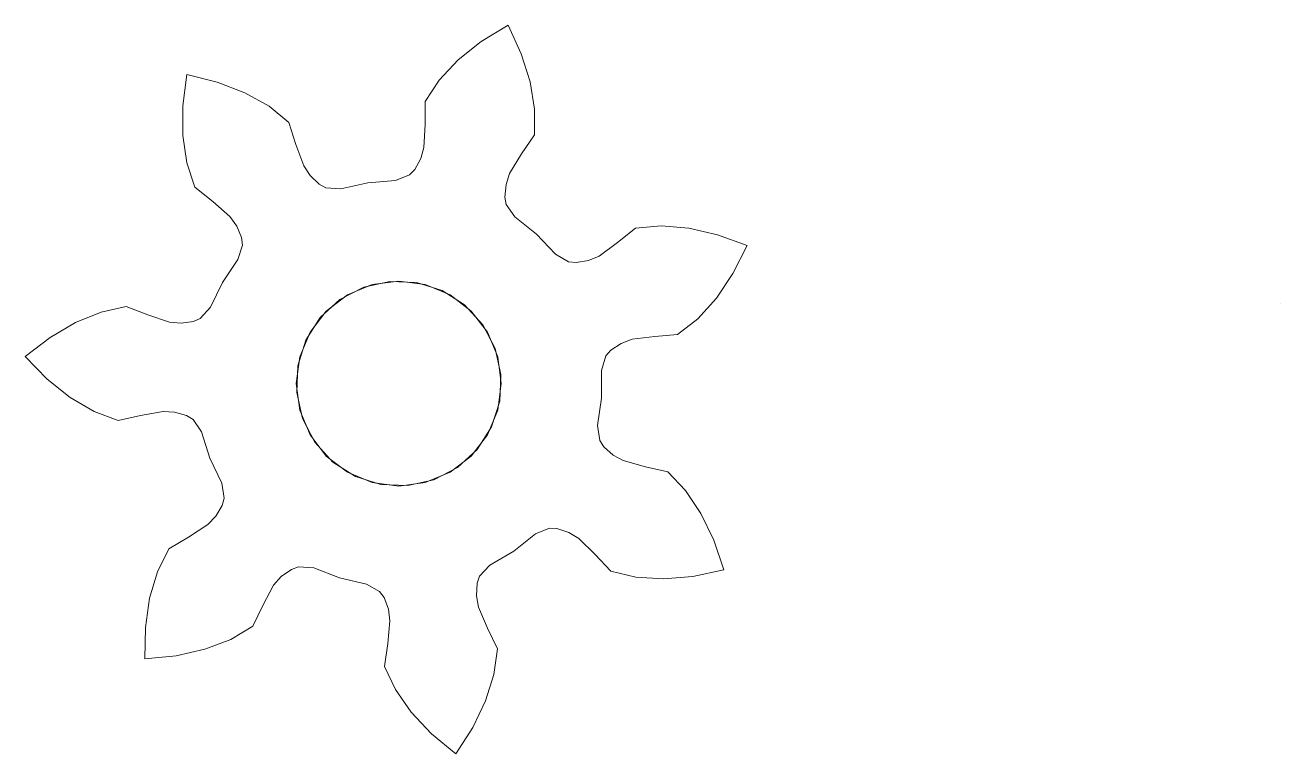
# Model space of a CAD drawing. Header units: millimetres. Extents: x 28.03 to 38.02, y 8.24 to 18.23.
# Drawn here: x 31.2 to 37.33, y 11.43 to 14.98 of the extents above; entities that cross this region are included whole.
import ezdxf

# ---------------------------------------------------------------- set-up
doc = ezdxf.new("R2010")
doc.units = ezdxf.units.MM
doc.header["$MEASUREMENT"] = 0
doc.layers.add('layer 1', color=7, linetype='Continuous')

msp = doc.modelspace()

# ---------------------------------------------------------------- linework, layer by layer
at = {"layer": 'layer 1', "color": 20, "lineweight": 9}
for points, knots in [([(34.0109, 13.1656), (34.0109, 13.1656), (33.9921, 13.0321), (33.9921, 13.0321), (33.9921, 13.0321), (33.9921, 13.0321), (34.0028, 12.9588), (34.0028, 12.9588), (34.0028, 12.9588), (34.0028, 12.9588), (34.0228, 12.9282), (34.0228, 12.9282), (34.0228, 12.9282), (34.0228, 12.9282), (34.0683, 12.8875), (34.0683, 12.8875), (34.0683, 12.8875), (34.0683, 12.8875), (34.118, 12.8604), (34.118, 12.8604), (34.118, 12.8604), (34.118, 12.8604), (34.2258, 12.8306), (34.2258, 12.8306), (34.2258, 12.8306), (34.2258, 12.8306), (34.335, 12.8053), (34.335, 12.8053), (34.335, 12.8053), (34.335, 12.8053), (34.4215, 12.7151), (34.4215, 12.7151), (34.4215, 12.7151), (34.4215, 12.7151), (34.4969, 12.6033), (34.4969, 12.6033), (34.4969, 12.6033), (34.4969, 12.6033), (34.5594, 12.4729), (34.5594, 12.4729), (34.5594, 12.4729), (34.5594, 12.4729), (34.6082, 12.3275), (34.6082, 12.3275), (34.6082, 12.3275), (34.6082, 12.3275), (34.4581, 12.2961), (34.4581, 12.2961), (34.4581, 12.2961), (34.4581, 12.2961), (34.314, 12.2843), (34.314, 12.2843), (34.314, 12.2843), (34.314, 12.2843), (34.1794, 12.2928), (34.1794, 12.2928), (34.1794, 12.2928), (34.1794, 12.2928), (34.0578, 12.3219), (34.0578, 12.3219), (34.0578, 12.3219), (34.0578, 12.3219), (33.9808, 12.4034), (33.9808, 12.4034), (33.9808, 12.4034), (33.9808, 12.4034), (33.9007, 12.4813), (33.9007, 12.4813), (33.9007, 12.4813), (33.9007, 12.4813), (33.8522, 12.5105), (33.8522, 12.5105), (33.8522, 12.5105), (33.8522, 12.5105), (33.794, 12.5292), (33.794, 12.5292), (33.794, 12.5292), (33.794, 12.5292), (33.7575, 12.5311), (33.7575, 12.5311), (33.7575, 12.5311), (33.7575, 12.5311), (33.6889, 12.5032), (33.6889, 12.5032), (33.6889, 12.5032), (33.6889, 12.5032), (33.5832, 12.4196), (33.5832, 12.4196), (33.5832, 12.4196), (33.5832, 12.4196), (33.4671, 12.3511), (33.4671, 12.3511), (33.4671, 12.3511), (33.4671, 12.3511), (33.4165, 12.2971), (33.4165, 12.2971), (33.4165, 12.2971), (33.4165, 12.2971), (33.405, 12.2623), (33.405, 12.2623), (33.405, 12.2623), (33.405, 12.2623), (33.4016, 12.2013), (33.4016, 12.2013), (33.4016, 12.2013), (33.4016, 12.2013), (33.4113, 12.1456), (33.4113, 12.1456), (33.4113, 12.1456), (33.4113, 12.1456), (33.4553, 12.0428), (33.4553, 12.0428), (33.4553, 12.0428), (33.4553, 12.0428), (33.5036, 11.9417), (33.5036, 11.9417), (33.5036, 11.9417), (33.5036, 11.9417), (33.487, 11.8177), (33.487, 11.8177), (33.487, 11.8177), (33.487, 11.8177), (33.4465, 11.6891), (33.4465, 11.6891), (33.4465, 11.6891), (33.4465, 11.6891), (33.3837, 11.5589), (33.3837, 11.5589), (33.3837, 11.5589), (33.3837, 11.5589), (33.3004, 11.4301), (33.3004, 11.4301), (33.3004, 11.4301), (33.3004, 11.4301), (33.1822, 11.5279), (33.1822, 11.5279), (33.1822, 11.5279), (33.1822, 11.5279), (33.0831, 11.6332), (33.0831, 11.6332), (33.0831, 11.6332), (33.0831, 11.6332), (33.0059, 11.7437), (33.0059, 11.7437), (33.0059, 11.7437), (33.0059, 11.7437), (32.9528, 11.8569), (32.9528, 11.8569), (32.9528, 11.8569), (32.9528, 11.8569), (32.9685, 11.9679), (32.9685, 11.9679), (32.9685, 11.9679), (32.9685, 11.9679), (32.9795, 12.0791), (32.9795, 12.0791), (32.9795, 12.0791), (32.9795, 12.0791), (32.9721, 12.1353), (32.9721, 12.1353), (32.9721, 12.1353), (32.9721, 12.1353), (32.9505, 12.1924), (32.9505, 12.1924), (32.9505, 12.1924), (32.9505, 12.1924), (32.9291, 12.2221), (32.9291, 12.2221), (32.9291, 12.2221), (32.9291, 12.2221), (32.8645, 12.2584), (32.8645, 12.2584), (32.8645, 12.2584), (32.8645, 12.2584), (32.7333, 12.2889), (32.7333, 12.2889), (32.7333, 12.2889), (32.7333, 12.2889), (32.6073, 12.3369), (32.6073, 12.3369), (32.6073, 12.3369), (32.6073, 12.3369), (32.5335, 12.3428), (32.5335, 12.3428), (32.5335, 12.3428), (32.5335, 12.3428), (32.4992, 12.3301), (32.4992, 12.3301), (32.4992, 12.3301), (32.4992, 12.3301), (32.4494, 12.2948), (32.4494, 12.2948), (32.4494, 12.2948), (32.4494, 12.2948), (32.4119, 12.2524), (32.4119, 12.2524), (32.4119, 12.2524), (32.4119, 12.2524), (32.3589, 12.1539), (32.3589, 12.1539), (32.3589, 12.1539), (32.3589, 12.1539), (32.31, 12.0531), (32.31, 12.0531), (32.31, 12.0531), (32.31, 12.0531), (32.2027, 11.9888), (32.2027, 11.9888), (32.2027, 11.9888), (32.2027, 11.9888), (32.0769, 11.9402), (32.0769, 11.9402), (32.0769, 11.9402), (32.0769, 11.9402), (31.9359, 11.9082), (31.9359, 11.9082), (31.9359, 11.9082), (31.9359, 11.9082), (31.7833, 11.8931), (31.7833, 11.8931), (31.7833, 11.8931), (31.7833, 11.8931), (31.7861, 12.0464), (31.7861, 12.0464), (31.7861, 12.0464), (31.7861, 12.0464), (31.8066, 12.1895), (31.8066, 12.1895), (31.8066, 12.1895), (31.8066, 12.1895), (31.8449, 12.3188), (31.8449, 12.3188), (31.8449, 12.3188), (31.8449, 12.3188), (31.9003, 12.4309), (31.9003, 12.4309), (31.9003, 12.4309), (31.9003, 12.4309), (31.9969, 12.4879), (31.9969, 12.4879), (31.9969, 12.4879), (31.9969, 12.4879), (32.0907, 12.5486), (32.0907, 12.5486), (32.0907, 12.5486), (32.0907, 12.5486), (32.13, 12.5894), (32.13, 12.5894), (32.13, 12.5894), (32.13, 12.5894), (32.1611, 12.6419), (32.1611, 12.6419), (32.1611, 12.6419), (32.1611, 12.6419), (32.1711, 12.6771), (32.1711, 12.6771), (32.1711, 12.6771), (32.1711, 12.6771), (32.1592, 12.7502), (32.1592, 12.7502), (32.1592, 12.7502), (32.1592, 12.7502), (32.1011, 12.8719), (32.1011, 12.8719), (32.1011, 12.8719), (32.1011, 12.8719), (32.0602, 13.0003), (32.0602, 13.0003), (32.0602, 13.0003), (32.0602, 13.0003), (32.0188, 13.0617), (32.0188, 13.0617), (32.0188, 13.0617), (32.0188, 13.0617), (31.9875, 13.0806), (31.9875, 13.0806), (31.9875, 13.0806), (31.9875, 13.0806), (31.9288, 13.0975), (31.9288, 13.0975), (31.9288, 13.0975), (31.9288, 13.0975), (31.8722, 13.1004), (31.8722, 13.1004), (31.8722, 13.1004), (31.8722, 13.1004), (31.7623, 13.0804), (31.7623, 13.0804), (31.7623, 13.0804), (31.7623, 13.0804), (31.6529, 13.0558), (31.6529, 13.0558), (31.6529, 13.0558), (31.6529, 13.0558), (31.5358, 13.0996), (31.5358, 13.0996), (31.5358, 13.0996), (31.5358, 13.0996), (31.4194, 13.1677), (31.4194, 13.1677), (31.4194, 13.1677), (31.4194, 13.1677), (31.3064, 13.258), (31.3064, 13.258), (31.3064, 13.258), (31.3064, 13.258), (31.1994, 13.3678), (31.1994, 13.3678), (31.1994, 13.3678), (31.1994, 13.3678), (31.321, 13.4612), (31.321, 13.4612), (31.321, 13.4612), (31.321, 13.4612), (31.4457, 13.5344), (31.4457, 13.5344), (31.4457, 13.5344), (31.4457, 13.5344), (31.5707, 13.5851), (31.5707, 13.5851), (31.5707, 13.5851), (31.5707, 13.5851), (31.6929, 13.6117), (31.6929, 13.6117), (31.6929, 13.6117), (31.6929, 13.6117), (31.7976, 13.5717), (31.7976, 13.5717), (31.7976, 13.5717), (31.7976, 13.5717), (31.9036, 13.5362), (31.9036, 13.5362), (31.9036, 13.5362), (31.9036, 13.5362), (31.96, 13.5309), (31.96, 13.5309), (31.96, 13.5309), (31.96, 13.5309), (32.0205, 13.5393), (32.0205, 13.5393), (32.0205, 13.5393), (32.0205, 13.5393), (32.0542, 13.5535), (32.0542, 13.5535), (32.0542, 13.5535), (32.0542, 13.5535), (32.1039, 13.6084), (32.1039, 13.6084), (32.1039, 13.6084), (32.1039, 13.6084), (32.1628, 13.7296), (32.1628, 13.7296), (32.1628, 13.7296), (32.1628, 13.7296), (32.2377, 13.8417), (32.2377, 13.8417), (32.2377, 13.8417), (32.2377, 13.8417), (32.2599, 13.9123), (32.2599, 13.9123), (32.2599, 13.9123), (32.2599, 13.9123), (32.2551, 13.9486), (32.2551, 13.9486), (32.2551, 13.9486), (32.2551, 13.9486), (32.2318, 14.005), (32.2318, 14.005), (32.2318, 14.005), (32.2318, 14.005), (32.1988, 14.0511), (32.1988, 14.0511), (32.1988, 14.0511), (32.1988, 14.0511), (32.1146, 14.1246), (32.1146, 14.1246), (32.1146, 14.1246), (32.1146, 14.1246), (32.0272, 14.1947), (32.0272, 14.1947), (32.0272, 14.1947), (32.0272, 14.1947), (31.9884, 14.3136), (31.9884, 14.3136), (31.9884, 14.3136), (31.9884, 14.3136), (31.969, 14.4471), (31.969, 14.4471), (31.969, 14.4471), (31.969, 14.4471), (31.9692, 14.5916), (31.9692, 14.5916), (31.9692, 14.5916), (31.9692, 14.5916), (31.9884, 14.7438), (31.9884, 14.7438), (31.9884, 14.7438), (31.9884, 14.7438), (32.1372, 14.7069), (32.1372, 14.7069), (32.1372, 14.7069), (32.1372, 14.7069), (32.2722, 14.6551), (32.2722, 14.6551), (32.2722, 14.6551), (32.2722, 14.6551), (32.3898, 14.589), (32.3898, 14.589), (32.3898, 14.589), (32.3898, 14.589), (32.4867, 14.51), (32.4867, 14.51), (32.4867, 14.51), (32.4867, 14.51), (32.5207, 14.4032), (32.5207, 14.4032), (32.5207, 14.4032), (32.5207, 14.4032), (32.559, 14.2982), (32.559, 14.2982), (32.559, 14.2982), (32.559, 14.2982), (32.5901, 14.2509), (32.5901, 14.2509), (32.5901, 14.2509), (32.5901, 14.2509), (32.6343, 14.2088), (32.6343, 14.2088), (32.6343, 14.2088), (32.6343, 14.2088), (32.6665, 14.1913), (32.6665, 14.1913), (32.6665, 14.1913), (32.6665, 14.1913), (32.7404, 14.1866), (32.7404, 14.1866), (32.7404, 14.1866), (32.7404, 14.1866), (32.8719, 14.2161), (32.8719, 14.2161), (32.8719, 14.2161), (32.8719, 14.2161), (33.0062, 14.2275), (33.0062, 14.2275), (33.0062, 14.2275), (33.0062, 14.2275), (33.0753, 14.2542), (33.0753, 14.2542), (33.0753, 14.2542), (33.0753, 14.2542), (33.1007, 14.2805), (33.1007, 14.2805), (33.1007, 14.2805), (33.1007, 14.2805), (33.1302, 14.3339), (33.1302, 14.3339), (33.1302, 14.3339), (33.1302, 14.3339), (33.1456, 14.3884), (33.1456, 14.3884), (33.1456, 14.3884), (33.1456, 14.3884), (33.1506, 14.5001), (33.1506, 14.5001), (33.1506, 14.5001), (33.1506, 14.5001), (33.151, 14.6122), (33.151, 14.6122), (33.151, 14.6122), (33.151, 14.6122), (33.2197, 14.7167), (33.2197, 14.7167), (33.2197, 14.7167), (33.2197, 14.7167), (33.312, 14.815), (33.312, 14.815), (33.312, 14.815), (33.312, 14.815), (33.4251, 14.905), (33.4251, 14.905), (33.4251, 14.905), (33.4251, 14.905), (33.5561, 14.9849), (33.5561, 14.9849), (33.5561, 14.9849), (33.5561, 14.9849), (33.6201, 14.8455), (33.6201, 14.8455), (33.6201, 14.8455), (33.6201, 14.8455), (33.6637, 14.7077), (33.6637, 14.7077), (33.6637, 14.7077), (33.6637, 14.7077), (33.6853, 14.5746), (33.6853, 14.5746), (33.6853, 14.5746), (33.6853, 14.5746), (33.684, 14.4495), (33.684, 14.4495), (33.684, 14.4495), (33.684, 14.4495), (33.6217, 14.3563), (33.6217, 14.3563), (33.6217, 14.3563), (33.6217, 14.3563), (33.5635, 14.2609), (33.5635, 14.2609), (33.5635, 14.2609), (33.5635, 14.2609), (33.5458, 14.2071), (33.5458, 14.2071), (33.5458, 14.2071), (33.5458, 14.2071), (33.5405, 14.1463), (33.5405, 14.1463), (33.5405, 14.1463), (33.5405, 14.1463), (33.5469, 14.1102), (33.5469, 14.1102), (33.5469, 14.1102), (33.5469, 14.1102), (33.5893, 14.0496), (33.5893, 14.0496), (33.5893, 14.0496), (33.5893, 14.0496), (33.6944, 13.9651), (33.6944, 13.9651), (33.6944, 13.9651), (33.6944, 13.9651), (33.787, 13.8672), (33.787, 13.8672), (33.787, 13.8672), (33.787, 13.8672), (33.8509, 13.8298), (33.8509, 13.8298), (33.8509, 13.8298), (33.8509, 13.8298), (33.8873, 13.8264), (33.8873, 13.8264), (33.8873, 13.8264), (33.8873, 13.8264), (33.9476, 13.8366), (33.9476, 13.8366), (33.9476, 13.8366), (33.9476, 13.8366), (33.9998, 13.8585), (33.9998, 13.8585), (33.9998, 13.8585), (33.9998, 13.8585), (34.0902, 13.9243), (34.0902, 13.9243), (34.0902, 13.9243), (34.0902, 13.9243), (34.178, 13.9939), (34.178, 13.9939), (34.178, 13.9939), (34.178, 13.9939), (34.3026, 14.0053), (34.3026, 14.0053), (34.3026, 14.0053), (34.3026, 14.0053), (34.437, 13.9945), (34.437, 13.9945), (34.437, 13.9945), (34.437, 13.9945), (34.5779, 13.9621), (34.5779, 13.9621), (34.5779, 13.9621), (34.5779, 13.9621), (34.722, 13.9095), (34.722, 13.9095), (34.722, 13.9095), (34.722, 13.9095), (34.6529, 13.7726), (34.6529, 13.7726), (34.6529, 13.7726), (34.6529, 13.7726), (34.5723, 13.6525), (34.5723, 13.6525), (34.5723, 13.6525), (34.5723, 13.6525), (34.4818, 13.5527), (34.4818, 13.5527), (34.4818, 13.5527), (34.4818, 13.5527), (34.3832, 13.4757), (34.3832, 13.4757), (34.3832, 13.4757), (34.3832, 13.4757), (34.2715, 13.4663), (34.2715, 13.4663), (34.2715, 13.4663), (34.2715, 13.4663), (34.1606, 13.4523), (34.1606, 13.4523), (34.1606, 13.4523), (34.1606, 13.4523), (34.1075, 13.4326), (34.1075, 13.4326), (34.1075, 13.4326), (34.1075, 13.4326), (34.0566, 13.3988), (34.0566, 13.3988), (34.0566, 13.3988), (34.0566, 13.3988), (34.0324, 13.3714), (34.0324, 13.3714), (34.0324, 13.3714), (34.0324, 13.3714), (34.0114, 13.3004), (34.0114, 13.3004), (34.0114, 13.3004), (34.0114, 13.3004), (34.0109, 13.1656), (34.0109, 13.1656)], [0, 0, 0, 0, 0.006452, 0.006452, 0.006452, 0.006452, 0.012903, 0.012903, 0.012903, 0.012903, 0.019355, 0.019355, 0.019355, 0.019355, 0.025806, 0.025806, 0.025806, 0.025806, 0.032258, 0.032258, 0.032258, 0.032258, 0.03871, 0.03871, 0.03871, 0.03871, 0.045161, 0.045161, 0.045161, 0.045161, 0.051613, 0.051613, 0.051613, 0.051613, 0.058065, 0.058065, 0.058065, 0.058065, 0.064516, 0.064516, 0.064516, 0.064516, 0.070968, 0.070968, 0.070968, 0.070968, 0.077419, 0.077419, 0.077419, 0.077419, 0.083871, 0.083871, 0.083871, 0.083871, 0.090323, 0.090323, 0.090323, 0.090323, 0.096774, 0.096774, 0.096774, 0.096774, 0.103226, 0.103226, 0.103226, 0.103226, 0.109677, 0.109677, 0.109677, 0.109677, 0.116129, 0.116129, 0.116129, 0.116129, 0.122581, 0.122581, 0.122581, 0.122581, 0.129032, 0.129032, 0.129032, 0.129032, 0.135484, 0.135484, 0.135484, 0.135484, 0.141935, 0.141935, 0.141935, 0.141935, 0.148387, 0.148387, 0.148387, 0.148387, 0.154839, 0.154839, 0.154839, 0.154839, 0.16129, 0.16129, 0.16129, 0.16129, 0.167742, 0.167742, 0.167742, 0.167742, 0.174194, 0.174194, 0.174194, 0.174194, 0.180645, 0.180645, 0.180645, 0.180645, 0.187097, 0.187097, 0.187097, 0.187097, 0.193548, 0.193548, 0.193548, 0.193548, 0.2, 0.2, 0.2, 0.2, 0.206452, 0.206452, 0.206452, 0.206452, 0.212903, 0.212903, 0.212903, 0.212903, 0.219355, 0.219355, 0.219355, 0.219355, 0.225806, 0.225806, 0.225806, 0.225806, 0.232258, 0.232258, 0.232258, 0.232258, 0.23871, 0.23871, 0.23871, 0.23871, 0.245161, 0.245161, 0.245161, 0.245161, 0.251613, 0.251613, 0.251613, 0.251613, 0.258065, 0.258065, 0.258065, 0.258065, 0.264516, 0.264516, 0.264516, 0.264516, 0.270968, 0.270968, 0.270968, 0.270968, 0.277419, 0.277419, 0.277419, 0.277419, 0.283871, 0.283871, 0.283871, 0.283871, 0.290323, 0.290323, 0.290323, 0.290323, 0.296774, 0.296774, 0.296774, 0.296774, 0.303226, 0.303226, 0.303226, 0.303226, 0.309677, 0.309677, 0.309677, 0.309677, 0.316129, 0.316129, 0.316129, 0.316129, 0.322581, 0.322581, 0.322581, 0.322581, 0.329032, 0.329032, 0.329032, 0.329032, 0.335484, 0.335484, 0.335484, 0.335484, 0.341935, 0.341935, 0.341935, 0.341935, 0.348387, 0.348387, 0.348387, 0.348387, 0.354839, 0.354839, 0.354839, 0.354839, 0.36129, 0.36129, 0.36129, 0.36129, 0.367742, 0.367742, 0.367742, 0.367742, 0.374194, 0.374194, 0.374194, 0.374194, 0.380645, 0.380645, 0.380645, 0.380645, 0.387097, 0.387097, 0.387097, 0.387097, 0.393548, 0.393548, 0.393548, 0.393548, 0.4, 0.4, 0.4, 0.4, 0.406452, 0.406452, 0.406452, 0.406452, 0.412903, 0.412903, 0.412903, 0.412903, 0.419355, 0.419355, 0.419355, 0.419355, 0.425806, 0.425806, 0.425806, 0.425806, 0.432258, 0.432258, 0.432258, 0.432258, 0.43871, 0.43871, 0.43871, 0.43871, 0.445161, 0.445161, 0.445161, 0.445161, 0.451613, 0.451613, 0.451613, 0.451613, 0.458065, 0.458065, 0.458065, 0.458065, 0.464516, 0.464516, 0.464516, 0.464516, 0.470968, 0.470968, 0.470968, 0.470968, 0.477419, 0.477419, 0.477419, 0.477419, 0.483871, 0.483871, 0.483871, 0.483871, 0.490323, 0.490323, 0.490323, 0.490323, 0.496774, 0.496774, 0.496774, 0.496774, 0.503226, 0.503226, 0.503226, 0.503226, 0.509677, 0.509677, 0.509677, 0.509677, 0.516129, 0.516129, 0.516129, 0.516129, 0.522581, 0.522581, 0.522581, 0.522581, 0.529032, 0.529032, 0.529032, 0.529032, 0.535484, 0.535484, 0.535484, 0.535484, 0.541935, 0.541935, 0.541935, 0.541935, 0.548387, 0.548387, 0.548387, 0.548387, 0.554839, 0.554839, 0.554839, 0.554839, 0.56129, 0.56129, 0.56129, 0.56129, 0.567742, 0.567742, 0.567742, 0.567742, 0.574194, 0.574194, 0.574194, 0.574194, 0.580645, 0.580645, 0.580645, 0.580645, 0.587097, 0.587097, 0.587097, 0.587097, 0.593548, 0.593548, 0.593548, 0.593548, 0.6, 0.6, 0.6, 0.6, 0.606452, 0.606452, 0.606452, 0.606452, 0.612903, 0.612903, 0.612903, 0.612903, 0.619355, 0.619355, 0.619355, 0.619355, 0.625806, 0.625806, 0.625806, 0.625806, 0.632258, 0.632258, 0.632258, 0.632258, 0.63871, 0.63871, 0.63871, 0.63871, 0.645161, 0.645161, 0.645161, 0.645161, 0.651613, 0.651613, 0.651613, 0.651613, 0.658065, 0.658065, 0.658065, 0.658065, 0.664516, 0.664516, 0.664516, 0.664516, 0.670968, 0.670968, 0.670968, 0.670968, 0.677419, 0.677419, 0.677419, 0.677419, 0.683871, 0.683871, 0.683871, 0.683871, 0.690323, 0.690323, 0.690323, 0.690323, 0.696774, 0.696774, 0.696774, 0.696774, 0.703226, 0.703226, 0.703226, 0.703226, 0.709677, 0.709677, 0.709677, 0.709677, 0.716129, 0.716129, 0.716129, 0.716129, 0.722581, 0.722581, 0.722581, 0.722581, 0.729032, 0.729032, 0.729032, 0.729032, 0.735484, 0.735484, 0.735484, 0.735484, 0.741935, 0.741935, 0.741935, 0.741935, 0.748387, 0.748387, 0.748387, 0.748387, 0.754839, 0.754839, 0.754839, 0.754839, 0.76129, 0.76129, 0.76129, 0.76129, 0.767742, 0.767742, 0.767742, 0.767742, 0.774194, 0.774194, 0.774194, 0.774194, 0.780645, 0.780645, 0.780645, 0.780645, 0.787097, 0.787097, 0.787097, 0.787097, 0.793548, 0.793548, 0.793548, 0.793548, 0.8, 0.8, 0.8, 0.8, 0.806452, 0.806452, 0.806452, 0.806452, 0.812903, 0.812903, 0.812903, 0.812903, 0.819355, 0.819355, 0.819355, 0.819355, 0.825806, 0.825806, 0.825806, 0.825806, 0.832258, 0.832258, 0.832258, 0.832258, 0.83871, 0.83871, 0.83871, 0.83871, 0.845161, 0.845161, 0.845161, 0.845161, 0.851613, 0.851613, 0.851613, 0.851613, 0.858065, 0.858065, 0.858065, 0.858065, 0.864516, 0.864516, 0.864516, 0.864516, 0.870968, 0.870968, 0.870968, 0.870968, 0.877419, 0.877419, 0.877419, 0.877419, 0.883871, 0.883871, 0.883871, 0.883871, 0.890323, 0.890323, 0.890323, 0.890323, 0.896774, 0.896774, 0.896774, 0.896774, 0.903226, 0.903226, 0.903226, 0.903226, 0.909677, 0.909677, 0.909677, 0.909677, 0.916129, 0.916129, 0.916129, 0.916129, 0.922581, 0.922581, 0.922581, 0.922581, 0.929032, 0.929032, 0.929032, 0.929032, 0.935484, 0.935484, 0.935484, 0.935484, 0.941935, 0.941935, 0.941935, 0.941935, 0.948387, 0.948387, 0.948387, 0.948387, 0.954839, 0.954839, 0.954839, 0.954839, 0.96129, 0.96129, 0.96129, 0.96129, 0.967742, 0.967742, 0.967742, 0.967742, 0.974194, 0.974194, 0.974194, 0.974194, 0.980645, 0.980645, 0.980645, 0.980645, 0.987097, 0.987097, 0.987097, 0.987097, 1, 1, 1, 1]), ([(33.5055, 13.1073), (33.5055, 13.1073), (33.5225, 13.2367), (33.5225, 13.2367), (33.5225, 13.2367), (33.5225, 13.2367), (33.5055, 13.3661), (33.5055, 13.3661), (33.5055, 13.3661), (33.5055, 13.3661), (33.4555, 13.4867), (33.4555, 13.4867), (33.4555, 13.4867), (33.4555, 13.4867), (33.3761, 13.5902), (33.3761, 13.5902), (33.3761, 13.5902), (33.3761, 13.5902), (33.2725, 13.6697), (33.2725, 13.6697), (33.2725, 13.6697), (33.2725, 13.6697), (33.1519, 13.7196), (33.1519, 13.7196), (33.1519, 13.7196), (33.1519, 13.7196), (33.0225, 13.7367), (33.0225, 13.7367), (33.0225, 13.7367), (33.0225, 13.7367), (32.8931, 13.7196), (32.8931, 13.7196), (32.8931, 13.7196), (32.8931, 13.7196), (32.7725, 13.6697), (32.7725, 13.6697), (32.7725, 13.6697), (32.7725, 13.6697), (32.669, 13.5902), (32.669, 13.5902), (32.669, 13.5902), (32.669, 13.5902), (32.5895, 13.4867), (32.5895, 13.4867), (32.5895, 13.4867), (32.5895, 13.4867), (32.5396, 13.3661), (32.5396, 13.3661), (32.5396, 13.3661), (32.5396, 13.3661), (32.5225, 13.2367), (32.5225, 13.2367), (32.5225, 13.2367), (32.5225, 13.2367), (32.5396, 13.1073), (32.5396, 13.1073), (32.5396, 13.1073), (32.5396, 13.1073), (32.5895, 12.9867), (32.5895, 12.9867), (32.5895, 12.9867), (32.5895, 12.9867), (32.669, 12.8831), (32.669, 12.8831), (32.669, 12.8831), (32.669, 12.8831), (32.7725, 12.8037), (32.7725, 12.8037), (32.7725, 12.8037), (32.7725, 12.8037), (32.8931, 12.7537), (32.8931, 12.7537), (32.8931, 12.7537), (32.8931, 12.7537), (33.0225, 12.7367), (33.0225, 12.7367), (33.0225, 12.7367), (33.0225, 12.7367), (33.1519, 12.7537), (33.1519, 12.7537), (33.1519, 12.7537), (33.1519, 12.7537), (33.2725, 12.8037), (33.2725, 12.8037), (33.2725, 12.8037), (33.2725, 12.8037), (33.3761, 12.8831), (33.3761, 12.8831), (33.3761, 12.8831), (33.3761, 12.8831), (33.4555, 12.9867), (33.4555, 12.9867), (33.4555, 12.9867), (33.4555, 12.9867), (33.5055, 13.1073), (33.5055, 13.1073)], [0, 0, 0, 0, 0.04, 0.04, 0.04, 0.04, 0.08, 0.08, 0.08, 0.08, 0.12, 0.12, 0.12, 0.12, 0.16, 0.16, 0.16, 0.16, 0.2, 0.2, 0.2, 0.2, 0.24, 0.24, 0.24, 0.24, 0.28, 0.28, 0.28, 0.28, 0.32, 0.32, 0.32, 0.32, 0.36, 0.36, 0.36, 0.36, 0.4, 0.4, 0.4, 0.4, 0.44, 0.44, 0.44, 0.44, 0.48, 0.48, 0.48, 0.48, 0.52, 0.52, 0.52, 0.52, 0.56, 0.56, 0.56, 0.56, 0.6, 0.6, 0.6, 0.6, 0.64, 0.64, 0.64, 0.64, 0.68, 0.68, 0.68, 0.68, 0.72, 0.72, 0.72, 0.72, 0.76, 0.76, 0.76, 0.76, 0.8, 0.8, 0.8, 0.8, 0.84, 0.84, 0.84, 0.84, 0.88, 0.88, 0.88, 0.88, 0.92, 0.92, 0.92, 0.92, 1, 1, 1, 1])]:
    msp.add_open_spline(points, degree=3, knots=knots, dxfattribs=at)
for points in [[(33.5561, 14.9849), (33.5561, 14.9849), (33.5561, 14.9849), (33.5561, 14.9849)], [(34.722, 13.9095), (34.722, 13.9095), (34.722, 13.9095), (34.722, 13.9095)], [(33.5225, 13.2367), (33.5225, 13.2367), (33.5225, 13.2367), (33.5225, 13.2367)], [(33.5225, 13.2367), (33.5225, 13.2367), (33.5225, 13.2367), (33.5225, 13.2367)], [(31.7833, 11.8931), (31.7833, 11.8931), (31.7833, 11.8931), (31.7833, 11.8931)]]:
    msp.add_open_spline(points, degree=3, dxfattribs=at)
at = {"layer": 'layer 1', "color": 250, "lineweight": 9}
msp.add_open_spline([(33.5149, 13.1498), (33.5149, 13.1498), (33.5206, 13.2802), (33.5206, 13.2802), (33.5206, 13.2802), (33.5206, 13.2802), (33.4924, 13.4076), (33.4924, 13.4076), (33.4924, 13.4076), (33.4924, 13.4076), (33.4321, 13.5234), (33.4321, 13.5234), (33.4321, 13.5234), (33.4321, 13.5234), (33.3439, 13.6197), (33.3439, 13.6197), (33.3439, 13.6197), (33.3439, 13.6197), (33.2338, 13.6897), (33.2338, 13.6897), (33.2338, 13.6897), (33.2338, 13.6897), (33.1093, 13.729), (33.1093, 13.729), (33.1093, 13.729), (33.1093, 13.729), (32.9789, 13.7347), (32.9789, 13.7347), (32.9789, 13.7347), (32.9789, 13.7347), (32.8515, 13.7065), (32.8515, 13.7065), (32.8515, 13.7065), (32.8515, 13.7065), (32.7357, 13.6462), (32.7357, 13.6462), (32.7357, 13.6462), (32.7357, 13.6462), (32.6395, 13.558), (32.6395, 13.558), (32.6395, 13.558), (32.6395, 13.558), (32.5694, 13.4479), (32.5694, 13.4479), (32.5694, 13.4479), (32.5694, 13.4479), (32.5301, 13.3234), (32.5301, 13.3234), (32.5301, 13.3234), (32.5301, 13.3234), (32.5244, 13.193), (32.5244, 13.193), (32.5244, 13.193), (32.5244, 13.193), (32.5526, 13.0656), (32.5526, 13.0656), (32.5526, 13.0656), (32.5526, 13.0656), (32.6129, 12.9498), (32.6129, 12.9498), (32.6129, 12.9498), (32.6129, 12.9498), (32.7012, 12.8536), (32.7012, 12.8536), (32.7012, 12.8536), (32.7012, 12.8536), (32.8112, 12.7835), (32.8112, 12.7835), (32.8112, 12.7835), (32.8112, 12.7835), (32.9357, 12.7442), (32.9357, 12.7442), (32.9357, 12.7442), (32.9357, 12.7442), (33.0661, 12.7385), (33.0661, 12.7385), (33.0661, 12.7385), (33.0661, 12.7385), (33.1935, 12.7667), (33.1935, 12.7667), (33.1935, 12.7667), (33.1935, 12.7667), (33.3093, 12.827), (33.3093, 12.827), (33.3093, 12.827), (33.3093, 12.827), (33.4056, 12.9153), (33.4056, 12.9153), (33.4056, 12.9153), (33.4056, 12.9153), (33.4756, 13.0253), (33.4756, 13.0253), (33.4756, 13.0253), (33.4756, 13.0253), (33.5149, 13.1498), (33.5149, 13.1498)], degree=3, knots=[0, 0, 0, 0, 0.04, 0.04, 0.04, 0.04, 0.08, 0.08, 0.08, 0.08, 0.12, 0.12, 0.12, 0.12, 0.16, 0.16, 0.16, 0.16, 0.2, 0.2, 0.2, 0.2, 0.24, 0.24, 0.24, 0.24, 0.28, 0.28, 0.28, 0.28, 0.32, 0.32, 0.32, 0.32, 0.36, 0.36, 0.36, 0.36, 0.4, 0.4, 0.4, 0.4, 0.44, 0.44, 0.44, 0.44, 0.48, 0.48, 0.48, 0.48, 0.52, 0.52, 0.52, 0.52, 0.56, 0.56, 0.56, 0.56, 0.6, 0.6, 0.6, 0.6, 0.64, 0.64, 0.64, 0.64, 0.68, 0.68, 0.68, 0.68, 0.72, 0.72, 0.72, 0.72, 0.76, 0.76, 0.76, 0.76, 0.8, 0.8, 0.8, 0.8, 0.84, 0.84, 0.84, 0.84, 0.88, 0.88, 0.88, 0.88, 0.92, 0.92, 0.92, 0.92, 1, 1, 1, 1], dxfattribs=at)
for points in [[(37.3265, 13.6258), (37.3265, 13.6258), (37.3265, 13.6258), (37.3265, 13.6258)], [(33.5206, 13.2802), (33.5206, 13.2802), (33.5206, 13.2802), (33.5206, 13.2802)], [(33.5206, 13.2802), (33.5206, 13.2802), (33.5206, 13.2802), (33.5206, 13.2802)]]:
    msp.add_open_spline(points, degree=3, dxfattribs=at)

doc.saveas('drawing.dxf')
